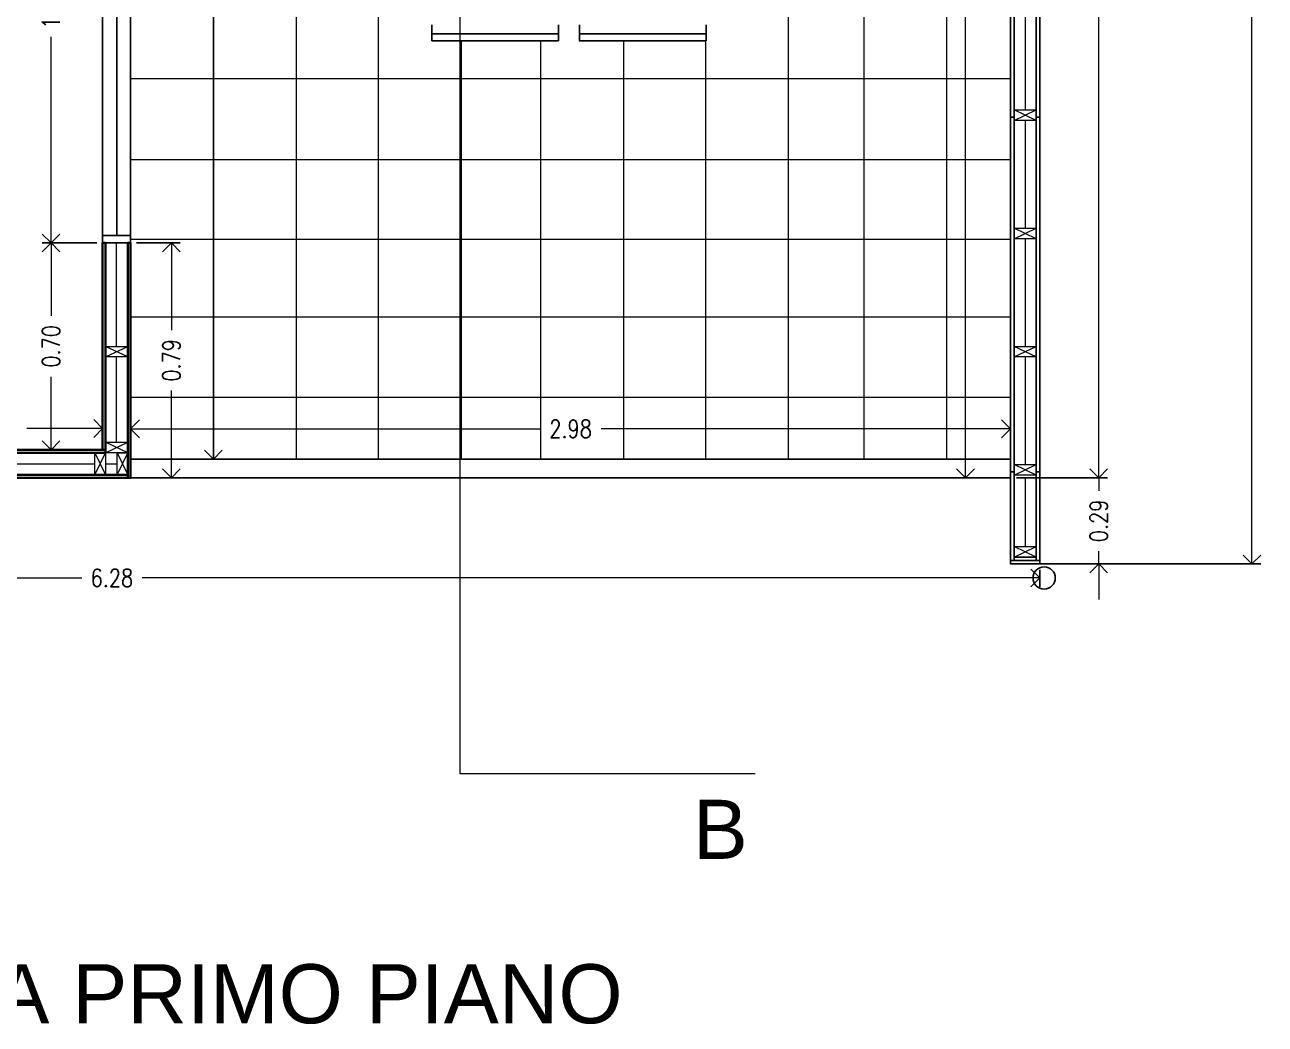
# Model space of a CAD drawing. Header units: inches. Extents: x -102.5 to -49.9, y 36.2 to 69.9.
# Drawn here: x -79.726 to -75.528, y 59.475 to 62.856 of the extents above; entities that cross this region are included whole.
import ezdxf

# ---------------------------------------------------------------- set-up
doc = ezdxf.new("R2010")
doc.units = ezdxf.units.IN
doc.header["$MEASUREMENT"] = 0
doc.layers.get('DEFPOINTS').update_dxf_attribs({"color": 210})
for name, color, linetype, lineweight in [('A-ANNO-DIMS', 3, 'Continuous', 18), ('A-DETL-MCUT', 4, 'Continuous', 25), ('A-ELEV-MBE2', 4, 'Continuous', 25), ('A-SECT-MCUT', 7, 'Continuous', 35), ('A-WALL-PATT', 8, 'Continuous', 18), ('A-WALL-STUD', 3, 'Continuous', 18), ('arredi', 7, 'Continuous', 20)]:
    doc.layers.add(name, color=color, linetype=linetype, lineweight=lineweight)
doc.styles.add('E-ROMANS', font='romans.shx', dxfattribs={"width": 0.8})
doc.styles.get("Standard").update_dxf_attribs({"font": 'Arial.ttf'})
doc.dimstyles.new('Fabio1', dxfattribs={"dimscale": 0.001, "dimtxt": 60, "dimasz": 60, "dimexe": 30, "dimexo": 20, "dimgap": 30, "dimtad": 0, "dimzin": 0, "dimdsep": 46, "dimtxsty": 'E-ROMANS', "dimblk": 'OPEN90', "dimcen": 90, "dimclrd": 3, "dimclre": 3, "dimclrt": 3, "dimadec": 0, "dimazin": 0, "dimtfac": 1, "dimtmove": 1, "dimatfit": 3, "dimldrblk": 'OPEN90', "dimfxl": 1, "dimtfill": 1, "dimtolj": 1, "dimtzin": 0, "dimlwd": -1, "dimarcsym": 0})

# ---------------------------------------------------------------- blocks, each defined once
blk = doc.blocks.new('_Open90')
at = {"color": 0, "linetype": 'ByBlock', "lineweight": -2}
for p, q in [((0, 0), (-1, 0)), ((-0.5, 0.5), (0, 0)), ((0, 0), (-0.5, -0.5))]:
    blk.add_line(p, q, dxfattribs=at)
blk = doc.blocks.new('*D1486')
at = {"layer": 'A-ANNO-DIMS', "color": 3, "lineweight": -2, "transparency": 16777216}
for p, q in [((-79.4828, 63.7102), (-79.6673, 63.7102)), ((-79.4828, 62.1182), (-79.6673, 62.1182))]:
    blk.add_line(p, q, dxfattribs=at)
at = {"layer": 'A-ANNO-DIMS', "color": 3, "transparency": 16777216}
for p, q in [((-79.6373, 63.6502), (-79.6373, 63.0128)), ((-79.6373, 62.1782), (-79.6373, 62.8156))]:
    blk.add_line(p, q, dxfattribs=at)
at = {"layer": 'DEFPOINTS', "color": 0, "transparency": 16777216}
for p in [(-79.4628, 63.7102), (-79.6373, 62.1182), (-79.4628, 62.1182)]:
    blk.add_point(p, dxfattribs=at)
at = {"layer": 'A-ANNO-DIMS', "color": 3, "transparency": 16777216, "xscale": 0.06, "yscale": 0.06, "zscale": 0.06}
for p, rotation in [((-79.6373, 63.7102), 90), ((-79.6373, 62.1182), 270)]:
    blk.add_blockref('_Open90', p, dxfattribs=dict(at, rotation=rotation))
at = {"layer": 'A-ANNO-DIMS', "color": 3, "transparency": 16777216, "insert": (-79.6373, 62.9142), "char_height": 0.06, "attachment_point": 5, "rotation": 90, "style": 'E-ROMANS', "bg_fill": 3, "box_fill_scale": 1.25, "bg_fill_color": 256, "bg_fill_true_color": 13158600, "bg_fill_transparency": 0}
blk.add_mtext('\\A1;1.59', dxfattribs=at)
blk = doc.blocks.new('*D1493')
at = {"layer": 'A-ANNO-DIMS', "color": 3, "lineweight": -2, "transparency": 16777216}
for p, q in [((-79.3478, 62.1182), (-79.1999, 62.1182)), ((-79.3478, 61.3233), (-79.1999, 61.3233))]:
    blk.add_line(p, q, dxfattribs=at)
at = {"layer": 'A-ANNO-DIMS', "color": 3, "transparency": 16777216}
for p, q in [((-79.2299, 62.0582), (-79.2299, 61.8227)), ((-79.2299, 61.3833), (-79.2299, 61.6187))]:
    blk.add_line(p, q, dxfattribs=at)
at = {"layer": 'DEFPOINTS', "color": 0, "transparency": 16777216}
for p in [(-79.3678, 62.1182), (-79.3678, 61.3233), (-79.2299, 61.3233)]:
    blk.add_point(p, dxfattribs=at)
at = {"layer": 'A-ANNO-DIMS', "color": 3, "transparency": 16777216, "xscale": 0.06, "yscale": 0.06, "zscale": 0.06}
for p, rotation in [((-79.2299, 62.1182), 90), ((-79.2299, 61.3233), 270)]:
    blk.add_blockref('_Open90', p, dxfattribs=dict(at, rotation=rotation))
at = {"layer": 'A-ANNO-DIMS', "color": 3, "transparency": 16777216, "insert": (-79.2299, 61.7207), "char_height": 0.06, "attachment_point": 5, "rotation": 90, "style": 'E-ROMANS', "bg_fill": 3, "box_fill_scale": 1.25, "bg_fill_color": 256, "bg_fill_true_color": 13158600, "bg_fill_transparency": 0}
blk.add_mtext('\\A1;0.79', dxfattribs=at)
blk = doc.blocks.new('*D1494')
at = {"layer": 'A-ANNO-DIMS', "color": 3, "lineweight": -2, "transparency": 16777216}
for p, q in [((-79.3678, 61.3433), (-79.3678, 61.5191)), ((-76.3898, 61.3433), (-76.3898, 61.5191))]:
    blk.add_line(p, q, dxfattribs=at)
at = {"layer": 'A-ANNO-DIMS', "color": 3, "transparency": 16777216}
for p, q in [((-79.3078, 61.4891), (-77.9819, 61.4891)), ((-76.4498, 61.4891), (-77.7756, 61.4891))]:
    blk.add_line(p, q, dxfattribs=at)
at = {"layer": 'DEFPOINTS', "color": 0, "transparency": 16777216}
for p in [(-76.3898, 61.4891), (-79.3678, 61.3233), (-76.3898, 61.3233)]:
    blk.add_point(p, dxfattribs=at)
at = {"layer": 'A-ANNO-DIMS', "color": 3, "transparency": 16777216, "xscale": 0.06, "yscale": 0.06, "zscale": 0.06, "rotation": 180}
blk.add_blockref('_Open90', (-79.3678, 61.4891), dxfattribs=at)
at = {"layer": 'A-ANNO-DIMS', "color": 3, "transparency": 16777216, "xscale": 0.06, "yscale": 0.06, "zscale": 0.06}
blk.add_blockref('_Open90', (-76.3898, 61.4891), dxfattribs=at)
at = {"layer": 'A-ANNO-DIMS', "color": 3, "transparency": 16777216, "insert": (-77.8788, 61.4891), "char_height": 0.06, "attachment_point": 5, "style": 'E-ROMANS', "bg_fill": 3, "box_fill_scale": 1.25, "bg_fill_color": 256, "bg_fill_true_color": 13158600, "bg_fill_transparency": 0}
blk.add_mtext('\\A1;2.98', dxfattribs=at)
blk = doc.blocks.new('*D1530')
at = {"layer": 'A-ANNO-DIMS', "color": 3, "lineweight": -2, "transparency": 16777216}
for p, q in [((-76.4098, 64.7996), (-76.572, 64.7996)), ((-76.4098, 61.3233), (-76.572, 61.3233))]:
    blk.add_line(p, q, dxfattribs=at)
at = {"layer": 'A-ANNO-DIMS', "color": 3, "transparency": 16777216}
for p, q in [((-76.542, 64.7396), (-76.542, 63.1646)), ((-76.542, 61.3833), (-76.542, 62.9583))]:
    blk.add_line(p, q, dxfattribs=at)
at = {"layer": 'DEFPOINTS', "color": 0, "transparency": 16777216}
for p in [(-76.3898, 64.7996), (-76.542, 61.3233), (-76.3898, 61.3233)]:
    blk.add_point(p, dxfattribs=at)
at = {"layer": 'A-ANNO-DIMS', "color": 3, "transparency": 16777216, "xscale": 0.06, "yscale": 0.06, "zscale": 0.06}
for p, rotation in [((-76.542, 64.7996), 90), ((-76.542, 61.3233), 270)]:
    blk.add_blockref('_Open90', p, dxfattribs=dict(at, rotation=rotation))
at = {"layer": 'A-ANNO-DIMS', "color": 3, "transparency": 16777216, "insert": (-76.542, 63.0614), "char_height": 0.06, "attachment_point": 5, "rotation": 90, "style": 'E-ROMANS', "bg_fill": 3, "box_fill_scale": 1.25, "bg_fill_color": 256, "bg_fill_true_color": 13158600, "bg_fill_transparency": 0}
blk.add_mtext('\\A1;3.48', dxfattribs=at)
blk = doc.blocks.new('*D1532')
at = {"layer": 'A-ANNO-DIMS', "color": 3, "lineweight": -2, "transparency": 16777216}
for p, q in [((-79.4328, 64.8002), (-79.0579, 64.8002)), ((-79.0679, 61.3868), (-79.0579, 61.3868))]:
    blk.add_line(p, q, dxfattribs=at)
at = {"layer": 'A-ANNO-DIMS', "color": 3, "transparency": 16777216}
for p, q in [((-79.0879, 64.7402), (-79.0879, 63.1898)), ((-79.0879, 61.4468), (-79.0879, 62.9972))]:
    blk.add_line(p, q, dxfattribs=at)
at = {"layer": 'DEFPOINTS', "color": 0, "transparency": 16777216}
for p in [(-79.4528, 64.8002), (-79.0879, 61.3868), (-79.0879, 61.3868)]:
    blk.add_point(p, dxfattribs=at)
at = {"layer": 'A-ANNO-DIMS', "color": 3, "transparency": 16777216, "xscale": 0.06, "yscale": 0.06, "zscale": 0.06}
for p, rotation in [((-79.0879, 64.8002), 90), ((-79.0879, 61.3868), 270)]:
    blk.add_blockref('_Open90', p, dxfattribs=dict(at, rotation=rotation))
at = {"layer": 'A-ANNO-DIMS', "color": 3, "transparency": 16777216, "insert": (-79.0879, 63.0935), "char_height": 0.06, "attachment_point": 5, "rotation": 90, "style": 'E-ROMANS', "bg_fill": 3, "box_fill_scale": 1.25, "bg_fill_color": 256, "bg_fill_true_color": 13158600, "bg_fill_transparency": 0}
blk.add_mtext('\\A1;3.41', dxfattribs=at)
blk = doc.blocks.new('*D1537')
at = {"layer": 'A-ANNO-DIMS', "color": 3, "lineweight": -2, "transparency": 16777216}
for p, q in [((-79.4828, 62.1182), (-79.6673, 62.1182)), ((-79.4828, 61.4182), (-79.6673, 61.4182))]:
    blk.add_line(p, q, dxfattribs=at)
at = {"layer": 'A-ANNO-DIMS', "color": 3, "transparency": 16777216}
for p, q in [((-79.6373, 62.0582), (-79.6373, 61.8713)), ((-79.6373, 61.4782), (-79.6373, 61.6651))]:
    blk.add_line(p, q, dxfattribs=at)
at = {"layer": 'DEFPOINTS', "color": 0, "transparency": 16777216}
for p in [(-79.4628, 62.1182), (-79.6373, 61.4182), (-79.4628, 61.4182)]:
    blk.add_point(p, dxfattribs=at)
at = {"layer": 'A-ANNO-DIMS', "color": 3, "transparency": 16777216, "xscale": 0.06, "yscale": 0.06, "zscale": 0.06}
for p, rotation in [((-79.6373, 62.1182), 90), ((-79.6373, 61.4182), 270)]:
    blk.add_blockref('_Open90', p, dxfattribs=dict(at, rotation=rotation))
at = {"layer": 'A-ANNO-DIMS', "color": 3, "transparency": 16777216, "insert": (-79.6373, 61.7682), "char_height": 0.06, "attachment_point": 5, "rotation": 90, "style": 'E-ROMANS', "bg_fill": 3, "box_fill_scale": 1.25, "bg_fill_color": 256, "bg_fill_true_color": 13158600, "bg_fill_transparency": 0}
blk.add_mtext('\\A1;0.70', dxfattribs=at)
blk = doc.blocks.new('*D1539')
at = {"layer": 'A-ANNO-DIMS', "color": 3, "lineweight": -2, "transparency": 16777216}
for p, q in [((-80.169, 61.4382), (-80.169, 61.5203)), ((-79.4628, 61.4382), (-79.4628, 61.5203))]:
    blk.add_line(p, q, dxfattribs=at)
at = {"layer": 'A-ANNO-DIMS', "color": 3, "transparency": 16777216}
for p, q in [((-80.109, 61.4903), (-79.9122, 61.4903)), ((-79.5228, 61.4903), (-79.7196, 61.4903))]:
    blk.add_line(p, q, dxfattribs=at)
at = {"layer": 'DEFPOINTS', "color": 0, "transparency": 16777216}
for p in [(-80.169, 61.4903), (-80.169, 61.4182), (-79.4628, 61.4182)]:
    blk.add_point(p, dxfattribs=at)
at = {"layer": 'A-ANNO-DIMS', "color": 3, "transparency": 16777216, "xscale": 0.06, "yscale": 0.06, "zscale": 0.06, "rotation": 180}
blk.add_blockref('_Open90', (-80.169, 61.4903), dxfattribs=at)
at = {"layer": 'A-ANNO-DIMS', "color": 3, "transparency": 16777216, "xscale": 0.06, "yscale": 0.06, "zscale": 0.06}
blk.add_blockref('_Open90', (-79.4628, 61.4903), dxfattribs=at)
at = {"layer": 'A-ANNO-DIMS', "color": 3, "transparency": 16777216, "insert": (-79.8159, 61.4903), "char_height": 0.06, "attachment_point": 5, "style": 'E-ROMANS', "bg_fill": 3, "box_fill_scale": 1.25, "bg_fill_color": 256, "bg_fill_true_color": 13158600, "bg_fill_transparency": 0}
blk.add_mtext('\\A1;0.71', dxfattribs=at)
blk = doc.blocks.new('*D1169')
at = {"layer": 'A-ANNO-DIMS', "color": 3, "lineweight": -2, "transparency": 16777216}
for p, q in [((-76.3698, 64.7996), (-76.061, 64.7996)), ((-76.3698, 61.3233), (-76.061, 61.3233))]:
    blk.add_line(p, q, dxfattribs=at)
at = {"layer": 'A-ANNO-DIMS', "color": 3, "transparency": 16777216}
for p, q in [((-76.091, 64.7396), (-76.091, 63.1646)), ((-76.091, 61.3833), (-76.091, 62.9583))]:
    blk.add_line(p, q, dxfattribs=at)
at = {"layer": 'DEFPOINTS', "color": 0, "transparency": 16777216}
for p in [(-76.3898, 64.7996), (-76.3898, 61.3233), (-76.091, 61.3233)]:
    blk.add_point(p, dxfattribs=at)
at = {"layer": 'A-ANNO-DIMS', "color": 3, "transparency": 16777216, "xscale": 0.06, "yscale": 0.06, "zscale": 0.06}
for p, rotation in [((-76.091, 64.7996), 90), ((-76.091, 61.3233), 270)]:
    blk.add_blockref('_Open90', p, dxfattribs=dict(at, rotation=rotation))
at = {"layer": 'A-ANNO-DIMS', "color": 3, "transparency": 16777216, "insert": (-76.091, 63.0614), "char_height": 0.06, "attachment_point": 5, "rotation": 90, "style": 'E-ROMANS', "bg_fill": 3, "box_fill_scale": 1.25, "bg_fill_color": 256, "bg_fill_true_color": 13158600, "bg_fill_transparency": 0}
blk.add_mtext('\\A1;3.48', dxfattribs=at)
blk = doc.blocks.new('*D1170')
at = {"layer": 'A-ANNO-DIMS', "color": 3, "transparency": 16777216}
for p, q in [((-76.091, 61.3833), (-76.091, 61.4433)), ((-76.091, 61.3233), (-76.091, 61.2797)), ((-76.091, 61.0322), (-76.091, 61.0757)), ((-76.091, 60.9722), (-76.091, 60.9122))]:
    blk.add_line(p, q, dxfattribs=at)
at = {"layer": 'A-ANNO-DIMS', "color": 3, "lineweight": -2, "transparency": 16777216}
for p, q in [((-76.3698, 61.3233), (-76.061, 61.3233)), ((-76.3698, 61.0322), (-76.061, 61.0322))]:
    blk.add_line(p, q, dxfattribs=at)
at = {"layer": 'DEFPOINTS', "color": 0, "transparency": 16777216}
for p in [(-76.3898, 61.3233), (-76.3898, 61.0322), (-76.091, 61.0322)]:
    blk.add_point(p, dxfattribs=at)
at = {"layer": 'A-ANNO-DIMS', "color": 3, "transparency": 16777216, "xscale": 0.06, "yscale": 0.06, "zscale": 0.06}
for p, rotation in [((-76.091, 61.3233), 270), ((-76.091, 61.0322), 90)]:
    blk.add_blockref('_Open90', p, dxfattribs=dict(at, rotation=rotation))
at = {"layer": 'A-ANNO-DIMS', "color": 3, "transparency": 16777216, "insert": (-76.091, 61.1777), "char_height": 0.06, "attachment_point": 5, "rotation": 90, "style": 'E-ROMANS', "bg_fill": 3, "box_fill_scale": 1.25, "bg_fill_color": 256, "bg_fill_true_color": 13158600, "bg_fill_transparency": 0}
blk.add_mtext('\\A1;0.29', dxfattribs=at)
blk = doc.blocks.new('*D1172')
at = {"layer": 'A-ANNO-DIMS', "color": 3, "lineweight": -2, "transparency": 16777216}
for p, q in [((-82.5718, 61.0122), (-82.5718, 60.9547)), ((-76.2908, 61.0122), (-76.2908, 60.9547))]:
    blk.add_line(p, q, dxfattribs=at)
at = {"layer": 'A-ANNO-DIMS', "color": 3, "transparency": 16777216}
for p, q in [((-82.5118, 60.9847), (-79.5333, 60.9847)), ((-76.3508, 60.9847), (-79.3293, 60.9847))]:
    blk.add_line(p, q, dxfattribs=at)
at = {"layer": 'DEFPOINTS', "color": 0, "transparency": 16777216}
for p in [(-82.5718, 61.0322), (-76.2908, 61.0322), (-76.2908, 60.9847)]:
    blk.add_point(p, dxfattribs=at)
at = {"layer": 'A-ANNO-DIMS', "color": 3, "transparency": 16777216, "xscale": 0.06, "yscale": 0.06, "zscale": 0.06, "rotation": 180}
blk.add_blockref('_Open90', (-82.5718, 60.9847), dxfattribs=at)
at = {"layer": 'A-ANNO-DIMS', "color": 3, "transparency": 16777216, "xscale": 0.06, "yscale": 0.06, "zscale": 0.06}
blk.add_blockref('_Open90', (-76.2908, 60.9847), dxfattribs=at)
at = {"layer": 'A-ANNO-DIMS', "color": 3, "transparency": 16777216, "insert": (-79.4313, 60.9847), "char_height": 0.06, "attachment_point": 5, "style": 'E-ROMANS', "bg_fill": 3, "box_fill_scale": 1.25, "bg_fill_color": 256, "bg_fill_true_color": 13158600, "bg_fill_transparency": 0}
blk.add_mtext('\\A1;6.28', dxfattribs=at)
blk = doc.blocks.new('*D1167')
at = {"layer": 'A-ANNO-DIMS', "color": 3, "lineweight": -2, "transparency": 16777216}
for p, q in [((-76.2708, 68.5042), (-75.5427, 68.5042)), ((-76.2708, 61.0322), (-75.5427, 61.0322))]:
    blk.add_line(p, q, dxfattribs=at)
at = {"layer": 'A-ANNO-DIMS', "color": 3, "transparency": 16777216}
for p, q in [((-75.5727, 68.4442), (-75.5727, 64.8714)), ((-75.5727, 61.0922), (-75.5727, 64.6651))]:
    blk.add_line(p, q, dxfattribs=at)
at = {"layer": 'DEFPOINTS', "color": 0, "transparency": 16777216}
for p in [(-76.2908, 68.5042), (-76.2908, 61.0322), (-75.5727, 61.0322)]:
    blk.add_point(p, dxfattribs=at)
at = {"layer": 'A-ANNO-DIMS', "color": 3, "transparency": 16777216, "xscale": 0.06, "yscale": 0.06, "zscale": 0.06}
for p, rotation in [((-75.5727, 68.5042), 90), ((-75.5727, 61.0322), 270)]:
    blk.add_blockref('_Open90', p, dxfattribs=dict(at, rotation=rotation))
at = {"layer": 'A-ANNO-DIMS', "color": 3, "transparency": 16777216, "insert": (-75.5727, 64.7682), "char_height": 0.06, "attachment_point": 5, "rotation": 90, "style": 'E-ROMANS', "bg_fill": 3, "box_fill_scale": 1.25, "bg_fill_color": 256, "bg_fill_true_color": 13158600, "bg_fill_transparency": 0}
blk.add_mtext('\\A1;7.47', dxfattribs=at)

msp = doc.modelspace()

# ---------------------------------------------------------------- linework, layer by layer
at = {"lineweight": 20}
for p, q in [((-79.0879, 64.8002), (-79.0879, 61.3868)), ((-78.8076, 64.8002), (-78.8076, 61.3868)), ((-76.8867, 64.8002), (-76.8867, 61.3868)), ((-76.6064, 64.8002), (-76.6064, 61.3868)), ((-77.1419, 63.1372), (-77.1419, 61.3868)), ((-78.5298, 62.9072), (-78.5298, 61.3868)), ((-78.2495, 62.8022, 1), (-78.2495, 61.3868)), ((-77.9803, 62.8022, 1), (-77.9803, 61.3868)), ((-77.7, 62.8022, 1), (-77.7, 61.3868)), ((-77.4222, 62.8022, 1), (-77.4222, 61.3868)), ((-79.3678, 62.6745), (-77.5466, 62.6745)), ((-77.5466, 62.6745), (-76.3898, 62.6745)), ((-79.3678, 62.3998), (-76.3898, 62.3998)), ((-79.3678, 62.1312), (-76.3898, 62.1312)), ((-79.3678, 61.8676), (-76.3898, 61.8676)), ((-79.3678, 61.5968), (-76.3898, 61.5968)), ((-80.894, 61.3233), (-79.3772, 61.3233))]:
    msp.add_line(p, q, dxfattribs=at)
at = {"color": 7, "true_color": 0xffffff}
for p, q in [((-79.4628, 62.9681), (-79.4628, 62.1182)), ((-79.3678, 62.9681), (-79.3678, 62.1182))]:
    msp.add_line(p, q, dxfattribs=at)
at = {"color": 7, "linetype": 'Continuous', "true_color": 0xffffff}
msp.add_line((-79.4143, 62.9431), (-79.4143, 62.1437), dxfattribs=at)
for p, q in [((-78.3489, 62.8558, 1), (-78.3489, 62.8022, 1)), ((-77.9198, 62.8022, 1), (-77.9198, 62.8558, 1)), ((-77.8489, 62.8022, 1), (-77.8489, 62.8558, 1)), ((-77.4199, 62.8558, 1), (-77.4199, 62.8022, 1)), ((-78.3489, 62.8022, 1), (-77.9198, 62.8022, 1)), ((-77.4199, 62.8022, 1), (-77.8492, 62.8022, 1)), ((-79.3678, 61.3868), (-76.3898, 61.3868)), ((-79.3678, 61.3233), (-76.3898, 61.3233)), ((-76.3778, 61.0552), (-76.3028, 61.0552))]:
    msp.add_line(p, q)
at = {"elevation": 1}
for points in [[(-78.3489, 62.8022), (-78.3489, 62.8258), (-77.9198, 62.8258)], [(-77.8489, 62.8258), (-77.4199, 62.8258)]]:
    msp.add_lwpolyline(points, dxfattribs=at)
at = {"color": 7, "true_color": 0xffffff}
msp.add_lwpolyline([(-79.3678, 62.1432), (-79.3678, 62.1182), (-79.4628, 62.1182), (-79.4628, 62.1432)], close=True, dxfattribs=at)
msp.add_lwpolyline([(-76.2908, 61.0432), (-76.3898, 61.0432), (-76.3898, 61.0322), (-76.2908, 61.0322), (-76.2908, 61.0432)])
at = {"layer": 'A-DETL-MCUT'}
for points in [[(-76.3778, 62.5432), (-76.3778, 63.7432), (-76.3898, 63.7432), (-76.3898, 62.5432)], [(-76.2908, 62.5432), (-76.2908, 63.7432), (-76.3028, 63.7432), (-76.3028, 62.5432)], [(-76.3898, 61.3432), (-76.3898, 62.5432), (-76.3778, 62.5432), (-76.3778, 61.3432)], [(-76.3028, 61.3432), (-76.3028, 62.5432), (-76.2908, 62.5432), (-76.2908, 61.3432)], [(-76.3898, 61.0432), (-76.3898, 61.3432), (-76.3778, 61.3432), (-76.3778, 61.0432)], [(-76.3028, 61.0432), (-76.3028, 61.3432), (-76.2908, 61.3432), (-76.2908, 61.0432)]]:
    msp.add_lwpolyline(points, close=True, dxfattribs=at)
at = {"layer": 'A-ELEV-MBE2'}
msp.add_line((-76.3028, 61.0912), (-76.3028, 68.4932), dxfattribs=at)
at = {"layer": 'A-ELEV-MBE2', "ltscale": 0.05}
msp.add_circle((-76.2758, 60.9847), 0.0375, dxfattribs=at)
at = {"layer": 'A-SECT-MCUT'}
for points in [[(-79.4528, 62.1182), (-79.4528, 61.4182), (-79.4628, 61.4182), (-79.4628, 62.1182)], [(-79.3678, 62.1182), (-79.3678, 61.3233), (-79.3778, 61.3233), (-79.3778, 62.1182)], [(-80.169, 61.4182), (-79.4528, 61.4182), (-79.4528, 61.4082), (-80.169, 61.4082)]]:
    msp.add_lwpolyline(points, close=True, dxfattribs=at)
at = {"layer": 'A-WALL-PATT', "ltscale": 0.1}
for p, q in [((-76.3403, 62.9322), (-76.3403, 62.5682)), ((-76.3403, 62.5322), (-76.3403, 62.1682)), ((-79.4153, 61.7682), (-79.4153, 62.1182)), ((-76.3403, 62.1322), (-76.3403, 61.7682)), ((-79.4153, 61.4442), (-79.4153, 61.7322)), ((-76.3403, 61.7322), (-76.3403, 61.3682)), ((-79.7698, 61.3707), (-79.4888, 61.3707)), ((-79.4528, 61.3707), (-79.4138, 61.3707)), ((-76.3403, 61.3252), (-76.3403, 61.0912))]:
    msp.add_line(p, q, dxfattribs=at)
at = {"layer": 'arredi'}
for p, q in [((-78.254, 69.4912), (-78.254, 60.3233)), ((-78.254, 60.3233), (-77.254, 60.3233))]:
    msp.add_line(p, q, dxfattribs=at)

# ---------------------------------------------------------------- texts
at = {"char_height": 0.2, "attachment_point": 1}
for s, width, insert in [('B', 0.365615, (-77.4652, 60.2344)), ('PIANTA PRIMO PIANO', 3.717366, (-80.6519, 59.6781))]:
    msp.add_mtext_dynamic_manual_height_columns(s, width=width, gutter_width=1, heights=[0], dxfattribs=dict(at, insert=insert))

# ---------------------------------------------------------------- next in the draw order: dimensions: what is measured, and where the dimension line sits
at = {"layer": 'A-ANNO-DIMS'}
for base, p1, p2, picture, middle in [((-79.6373, 62.1182), (-79.4628, 63.7102), (-79.4628, 62.1182), '*D1486', (-79.6373, 62.9142)), ((-79.2299, 61.3233), (-79.3678, 62.1182), (-79.3678, 61.3233), '*D1493', (-79.2299, 61.7207))]:
    dim = msp.add_linear_dim(base=base, p1=p1, p2=p2, angle=90, dimstyle='Fabio1', dxfattribs=at)
    dim.commit()
    dim.dimension.update_dxf_attribs({"geometry": picture, "text_midpoint": middle})

# ---------------------------------------------------------------- next in the draw order: dimensions: what is measured, and where the dimension line sits
dim = msp.add_linear_dim(base=(-76.3898, 61.4891), p1=(-79.3678, 61.3233), p2=(-76.3898, 61.3233), dimstyle='Fabio1', dxfattribs=at)
dim.commit()
dim.dimension.update_dxf_attribs({"geometry": '*D1494', "text_midpoint": (-77.8788, 61.4891)})

# ---------------------------------------------------------------- next in the draw order: linework, layer by layer
at = {"layer": 'A-SECT-MCUT'}
msp.add_lwpolyline([(-80.169, 61.3333), (-79.3778, 61.3333), (-79.3778, 61.3233), (-80.169, 61.3233)], close=True, dxfattribs=at)

# ---------------------------------------------------------------- next in the draw order: dimensions: what is measured, and where the dimension line sits
at = {"layer": 'A-ANNO-DIMS'}
for base, p1, p2, picture, middle in [((-79.0879, 61.3868), (-79.4528, 64.8002), (-79.0879, 61.3868), '*D1532', (-79.0879, 63.0935)), ((-76.542, 61.3233), (-76.3898, 64.7996), (-76.3898, 61.3233), '*D1530', (-76.542, 63.0614))]:
    dim = msp.add_linear_dim(base=base, p1=p1, p2=p2, angle=90, dimstyle='Fabio1', dxfattribs=at)
    dim.commit()
    dim.dimension.update_dxf_attribs({"geometry": picture, "text_midpoint": middle})

# ---------------------------------------------------------------- next in the draw order: linework, layer by layer
at = {"layer": 'A-WALL-STUD'}
for p, q in [((-79.4138, 61.3332), (-79.3778, 61.4082)), ((-79.4138, 61.4082), (-79.3778, 61.3332))]:
    msp.add_line(p, q, dxfattribs=at)
msp.add_lwpolyline([(-79.4138, 61.3332), (-79.4138, 61.4082), (-79.3778, 61.4082), (-79.3778, 61.3332)], close=True, dxfattribs=at)

# ---------------------------------------------------------------- next in the draw order: dimensions: what is measured, and where the dimension line sits
at = {"layer": 'A-ANNO-DIMS'}
for base, p1, p2, picture, middle in [((-76.091, 61.3233), (-76.3898, 64.7996), (-76.3898, 61.3233), '*D1169', (-76.091, 63.0614)), ((-79.6373, 61.4182), (-79.4628, 62.1182), (-79.4628, 61.4182), '*D1537', (-79.6373, 61.7682))]:
    dim = msp.add_linear_dim(base=base, p1=p1, p2=p2, angle=90, dimstyle='Fabio1', dxfattribs=at)
    dim.commit()
    dim.dimension.update_dxf_attribs({"geometry": picture, "text_midpoint": middle})

# ---------------------------------------------------------------- next in the draw order: linework, layer by layer
at = {"layer": 'A-WALL-STUD'}
for p, q in [((-79.3778, 61.7322), (-79.4528, 61.7682)), ((-79.4528, 61.7322), (-79.3778, 61.7682))]:
    msp.add_line(p, q, dxfattribs=at)
msp.add_lwpolyline([(-79.3778, 61.7322), (-79.4528, 61.7322), (-79.4528, 61.7682), (-79.3778, 61.7682)], close=True, dxfattribs=at)

# ---------------------------------------------------------------- next in the draw order: dimensions: what is measured, and where the dimension line sits
at = {"layer": 'A-ANNO-DIMS'}
dim = msp.add_linear_dim(base=(-80.169, 61.4903), p1=(-79.4628, 61.4182), p2=(-80.169, 61.4182), dimstyle='Fabio1', dxfattribs=at)
dim.commit()
dim.dimension.update_dxf_attribs({"geometry": '*D1539', "text_midpoint": (-79.8159, 61.4903)})
dim = msp.add_linear_dim(base=(-76.091, 61.0322), p1=(-76.3898, 61.3233), p2=(-76.3898, 61.0322), angle=90, dimstyle='Fabio1', dxfattribs=at)
dim.commit()
dim.dimension.update_dxf_attribs({"geometry": '*D1170', "text_midpoint": (-76.091, 61.1777)})

# ---------------------------------------------------------------- next in the draw order: linework, layer by layer
at = {"layer": 'A-WALL-STUD'}
for p, q in [((-79.3778, 61.4082), (-79.4528, 61.4442)), ((-79.4528, 61.4082), (-79.3778, 61.4442)), ((-79.4888, 61.3332), (-79.4528, 61.4082)), ((-79.4888, 61.4082), (-79.4528, 61.3332))]:
    msp.add_line(p, q, dxfattribs=at)
for points in [[(-79.3778, 61.4082), (-79.4528, 61.4082), (-79.4528, 61.4442), (-79.3778, 61.4442)], [(-79.4888, 61.3332), (-79.4888, 61.4082), (-79.4528, 61.4082), (-79.4528, 61.3332)]]:
    msp.add_lwpolyline(points, close=True, dxfattribs=at)

# ---------------------------------------------------------------- next in the draw order: dimensions: what is measured, and where the dimension line sits
at = {"layer": 'A-ANNO-DIMS'}
dim = msp.add_linear_dim(base=(-76.2908, 60.9847), p1=(-82.5718, 61.0322), p2=(-76.2908, 61.0322), dimstyle='Fabio1', dxfattribs=at)
dim.commit()
dim.dimension.update_dxf_attribs({"geometry": '*D1172', "text_midpoint": (-79.4313, 60.9847)})

# ---------------------------------------------------------------- next in the draw order: dimensions: what is measured, and where the dimension line sits
dim = msp.add_linear_dim(base=(-75.5727, 61.0322), p1=(-76.2908, 68.5042), p2=(-76.2908, 61.0322), angle=90, dimstyle='Fabio1', dxfattribs=at)
dim.commit()
dim.dimension.update_dxf_attribs({"geometry": '*D1167', "text_midpoint": (-75.5727, 64.7682)})

# ---------------------------------------------------------------- next in the draw order: linework, layer by layer
at = {"layer": 'A-WALL-STUD'}
for p, q in [((-76.3028, 62.5322), (-76.3778, 62.5682)), ((-76.3778, 62.5322), (-76.3028, 62.5682)), ((-76.3028, 62.1322), (-76.3778, 62.1682)), ((-76.3778, 62.1322), (-76.3028, 62.1682)), ((-76.3028, 61.7322), (-76.3778, 61.7682)), ((-76.3778, 61.7322), (-76.3028, 61.7682)), ((-76.3028, 61.3322), (-76.3778, 61.3682)), ((-76.3778, 61.3322), (-76.3028, 61.3682)), ((-76.3028, 61.0552), (-76.3778, 61.0912)), ((-76.3778, 61.0552), (-76.3028, 61.0912))]:
    msp.add_line(p, q, dxfattribs=at)
for points in [[(-76.3028, 62.5322), (-76.3778, 62.5322), (-76.3778, 62.5682), (-76.3028, 62.5682)], [(-76.3028, 62.1322), (-76.3778, 62.1322), (-76.3778, 62.1682), (-76.3028, 62.1682)], [(-76.3028, 61.7322), (-76.3778, 61.7322), (-76.3778, 61.7682), (-76.3028, 61.7682)], [(-76.3028, 61.3322), (-76.3778, 61.3322), (-76.3778, 61.3682), (-76.3028, 61.3682)], [(-76.3028, 61.0552), (-76.3778, 61.0552), (-76.3778, 61.0912), (-76.3028, 61.0912)]]:
    msp.add_lwpolyline(points, close=True, dxfattribs=at)

doc.saveas('drawing.dxf')
